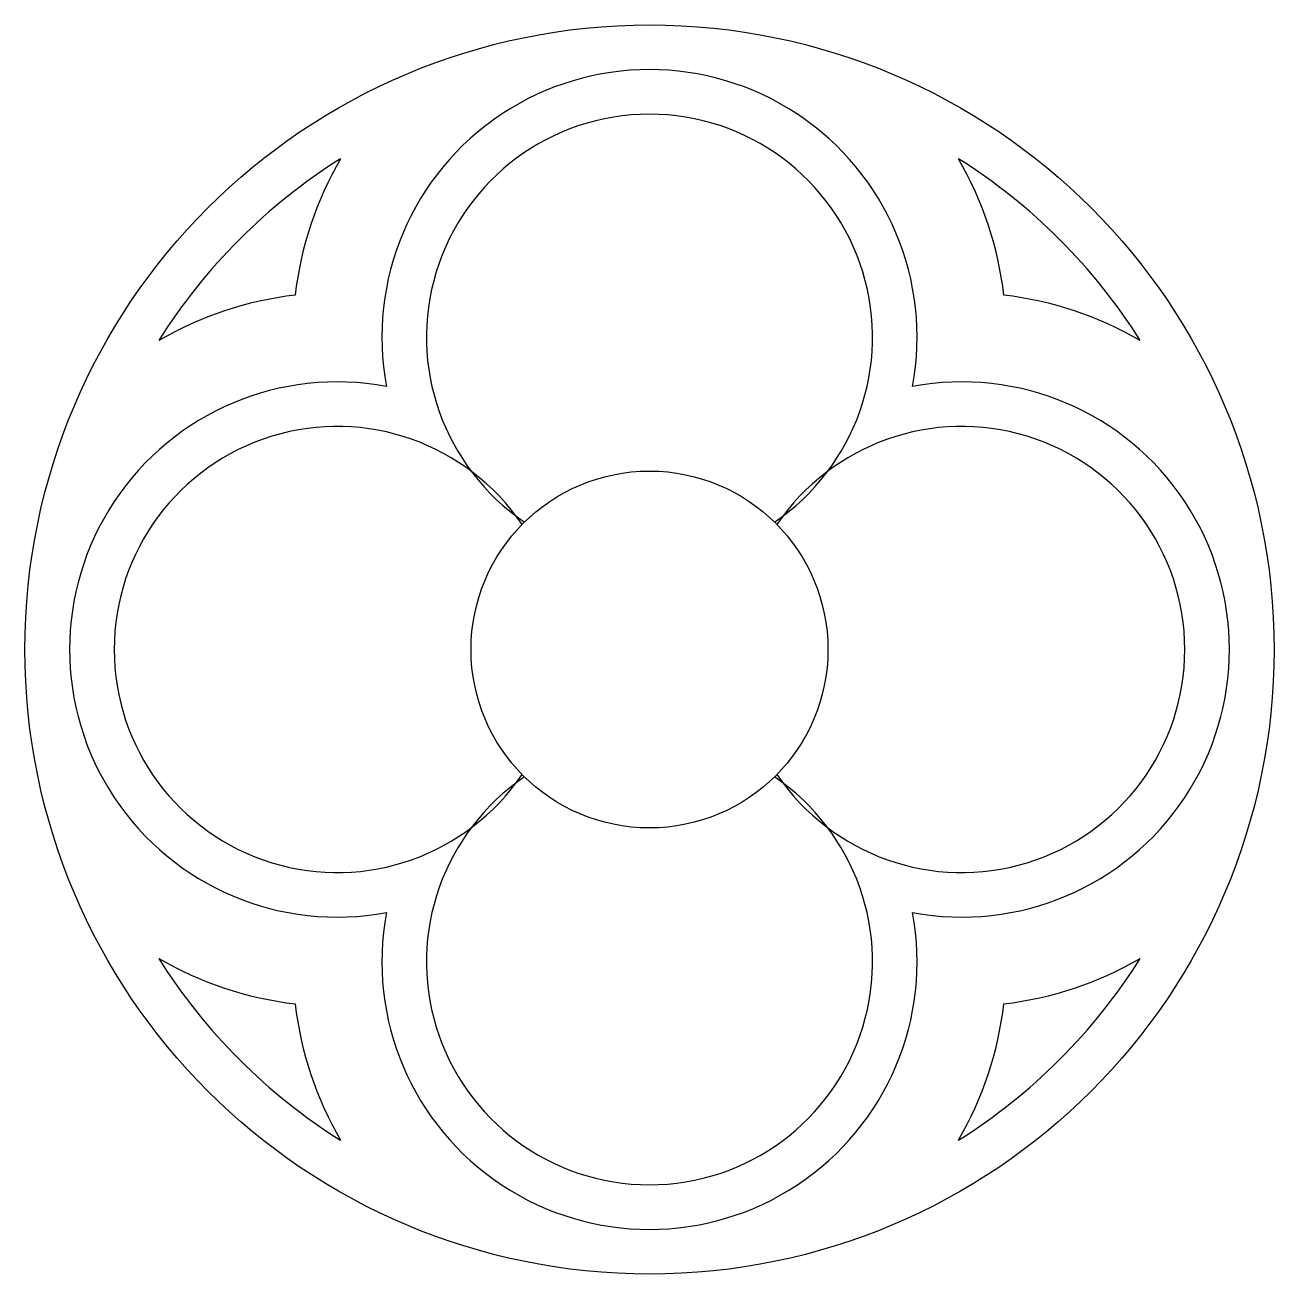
# Model space of a CAD drawing. Header units: metres. Extents: x 30 to 170, y 30 to 170.
import ezdxf

# ---------------------------------------------------------------- set-up
doc = ezdxf.new("R2010")
doc.units = ezdxf.units.M

# ---------------------------------------------------------------- blocks, each defined once
blk = doc.blocks.new('*U4')
blk.add_arc((-2.14, 0), 25, 214.0477, 145.9523)
blk = doc.blocks.new('*U5')
at = {"color": 0, "linetype": 'ByBlock', "lineweight": -2, "transparency": 16777216}
for p, rotation in [((100, 137.14), 90), ((62.86, 100), 180), ((100, 62.86), 270)]:
    blk.add_blockref('*U4', p, dxfattribs=dict(at, rotation=rotation))
blk.add_blockref('*U4', (137.14, 100), dxfattribs=at)
blk = doc.blocks.new('*U7')
blk.add_arc((0, 12.24), 30, 169.4158, 10.5842)
blk = doc.blocks.new('*U8')
at = {"color": 0, "linetype": 'ByBlock', "lineweight": -2, "transparency": 16777216}
for p, rotation in [((100, 147.24), 180), ((52.76, 100), 270), ((147.24, 100), 90)]:
    blk.add_blockref('*U7', p, dxfattribs=dict(at, rotation=rotation))
blk.add_blockref('*U7', (100, 52.76), dxfattribs=at)
blk = doc.blocks.new('*U9')
for centre, radius, start, end in [((-44.82, 44.82), 65, 302.2042, 327.7958), ((-9.82, 44.82), 40, 276.7774, 300), ((-44.82, 9.82), 40, 330, 353.2226)]:
    blk.add_arc(centre, radius, start, end)
blk = doc.blocks.new('*U10')
at = {"color": 0, "linetype": 'ByBlock', "lineweight": -2, "transparency": 16777216}
for p, rotation in [((55.18, 144.82), 180), ((144.82, 144.82), 89.99999999999999), ((55.18, 55.18), 270.0000000000001)]:
    blk.add_blockref('*U9', p, dxfattribs=dict(at, rotation=rotation))
blk.add_blockref('*U9', (144.82, 55.18), dxfattribs=at)

msp = doc.modelspace()

# ---------------------------------------------------------------- linework, layer by layer
for radius in [70, 20]:
    msp.add_circle((100, 100), radius)

# ---------------------------------------------------------------- block references
for name in ['*U8', '*U5', '*U10']:
    msp.add_blockref(name, (0, 0))

doc.saveas('drawing.dxf')
